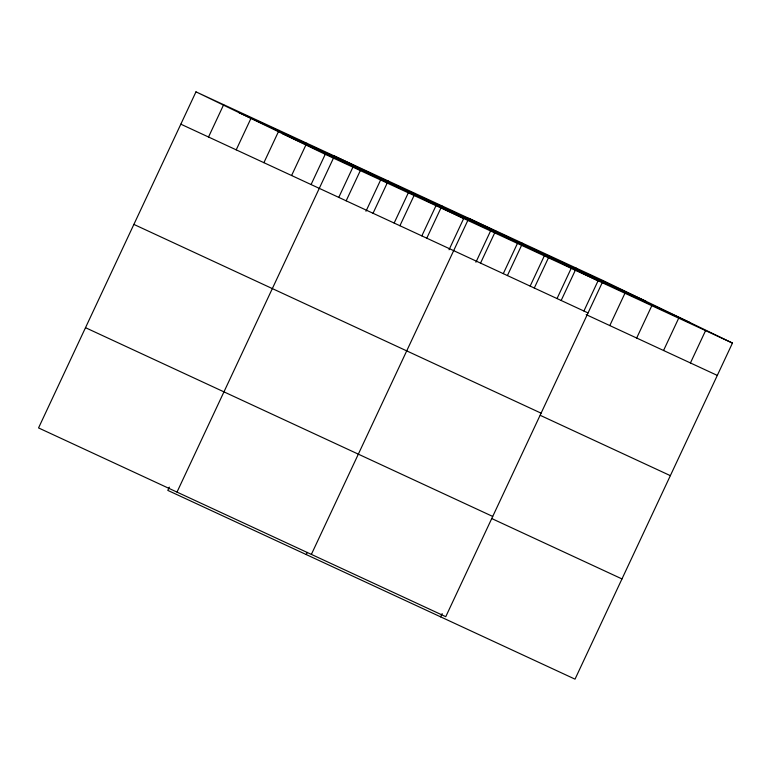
<?xml version="1.0" encoding="UTF-8"?>
<svg xmlns="http://www.w3.org/2000/svg" width="771" height="771" viewBox="0 0 771 771"><rect width="100%" height="100%" fill="white"/><g stroke="black" fill="none" stroke-linecap="round" stroke-linejoin="round"><path stroke-width="1.16" d="M195.979 91.845L38.55 427.924L445.763 616.684L603.192 280.605L195.979 91.845L325.237 154.316L732.45 343.076L575.021 679.155L167.808 490.395L169.341 487.127M208.527 137.007L223.667 104.683M236.215 149.844L251.365 117.51M263.904 162.681L279.054 130.347M291.592 175.518L306.742 143.184M311.099 184.491L325.237 154.316M177.002 492.1L334.431 156.021L463.689 218.492L449.05 249.746M338.797 197.328L352.925 167.153M346.16 200.817L361.31 168.483M365.974 211.244L380.623 179.99M373.039 213.268L388.189 180.934M394.174 223.002L408.312 192.827M399.918 225.73L415.058 193.396M421.862 235.839L436 205.664M426.787 238.191L441.937 205.857M306.26 554.571L307.282 552.393M311.378 554.388L468.816 218.318L598.074 280.789L583.936 310.964M475.929 262.207L490.568 230.953M480.545 263.104L495.686 230.77M503.309 273.589L517.447 243.414M507.414 275.565L522.565 243.231M530.178 286.051L544.316 255.866M534.293 288.017L549.444 255.693M557.057 298.502L571.195 268.327M561.172 300.478L576.313 268.144M440.636 616.867L442.168 613.6M609.803 325.574L624.944 293.25M636.673 338.035L651.823 305.702M663.552 350.497L678.702 318.163M690.43 362.948L705.571 330.624M238.634 112.46L645.847 301.22M282.581 133.701L689.794 322.461M180.838 124.179L588.042 312.939M586.153 314.616L717.3 375.41M133.884 224.409L541.088 413.169M540.269 415.347L670.346 475.649M85.504 327.685L492.717 516.445M491.898 518.623L621.975 578.925M603.192 280.605L732.45 343.076"/></g></svg>
